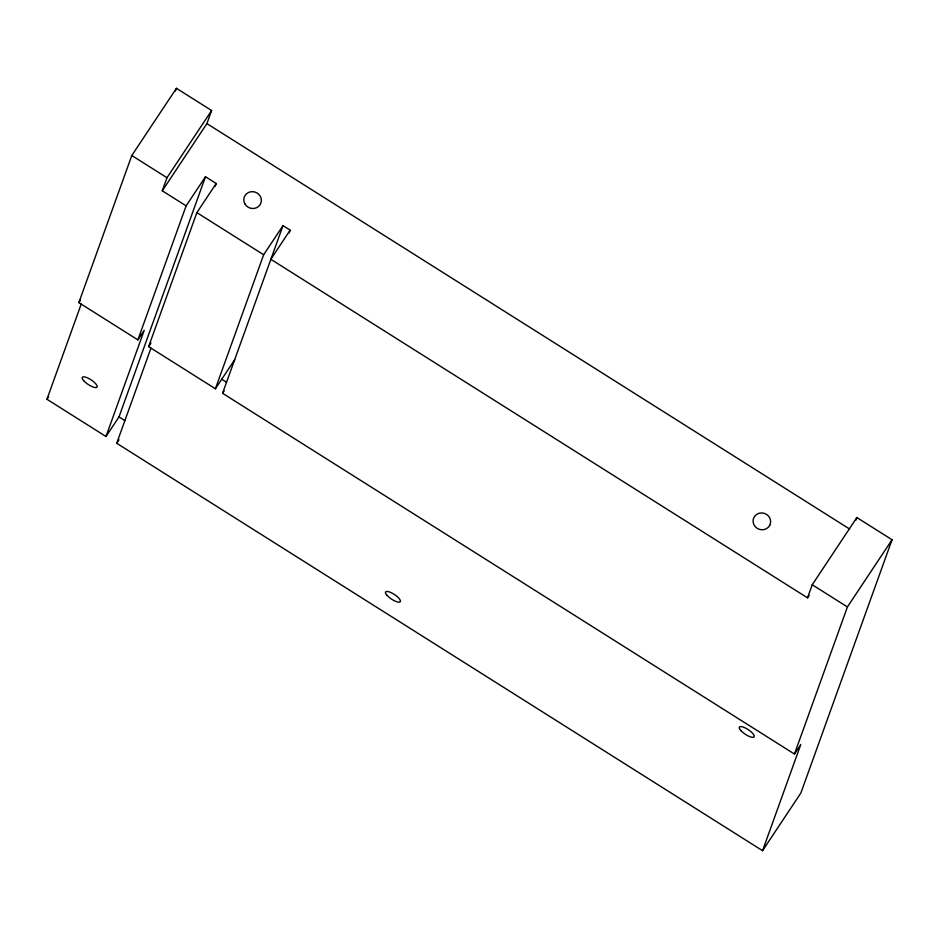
<?xml version="1.0" encoding="UTF-8"?>
<svg xmlns="http://www.w3.org/2000/svg" width="939" height="939" viewBox="0 0 939 939"><rect width="100%" height="100%" fill="white"/><g stroke="black" fill="none" stroke-linecap="round" stroke-linejoin="round"><path stroke-width="1.41" d="M78.841 302.628L131.8 155.522L176.438 88.313L211.615 110.509L206.909 123.596L162.283 190.805L186.133 205.852L137.88 339.871L78.841 302.628L80.425 300.245M215.207 186.262L216.205 183.504L205.477 176.732L119.007 416.904L105.99 436.506L46.95 399.263L81.2 304.13M175.44 91.071L176.438 88.313M162.283 190.805L166.989 177.717L211.615 110.509M105.99 436.506L144.207 330.34L137.88 339.871M234.75 359.649L215.407 388.769L148.62 346.632L196.861 212.625L216.205 183.504M215.407 388.769L263.659 254.751L283.003 225.63L290.151 230.149L270.808 259.27L807.528 597.838L812.235 584.751L856.861 517.542L892.05 539.737L800.873 792.997L762.562 850.687L116.718 443.267L150.968 348.146M762.562 850.687L800.779 744.533L794.464 754.052L222.566 393.288L283.003 225.63M289.165 232.884L290.151 230.149M855.922 520.159L856.861 517.542M794.464 754.052L847.424 606.946L892.05 539.737M46.95 399.263L48.546 396.857M186.133 205.852L205.477 176.732M148.62 346.632L150.991 343.064M116.718 443.267L119.018 439.816M222.566 393.288L224.151 390.906M807.528 597.838L809.148 595.396M206.909 123.596L849.678 529.068M131.8 155.522L166.989 177.717M812.235 584.751L847.424 606.946M196.861 212.625L263.659 254.751M221.733 379.25L226.499 382.255M119.007 416.904L124.969 420.66M769.745 525.324L768.478 527.108A8.838 8.381 19.8 0 1 753.817 524.502A8.838 8.381 19.8 0 1 762.034 512.929A8.838 8.381 19.8 0 1 769.745 525.324M83.747 380.729A8.838 2.735 33.6 0 0 96.635 387.42A8.838 2.735 33.6 0 0 88.677 378.429A8.838 2.735 33.6 0 0 83.747 380.729M740.824 730.495A8.838 2.735 33.6 0 0 753.724 737.174A8.838 2.735 33.6 0 0 745.754 728.183A8.838 2.735 33.6 0 0 740.824 730.495M244.821 203.798A8.838 8.381 19.8 0 0 260.033 204.784A8.838 8.381 19.8 0 0 252.873 191.673A8.838 8.381 19.8 0 0 244.821 203.798M386.997 595.338A8.838 2.735 33.6 0 0 399.897 602.028A8.838 2.735 33.6 0 0 391.939 593.037A8.838 2.735 33.6 0 0 386.997 595.338"/></g></svg>
